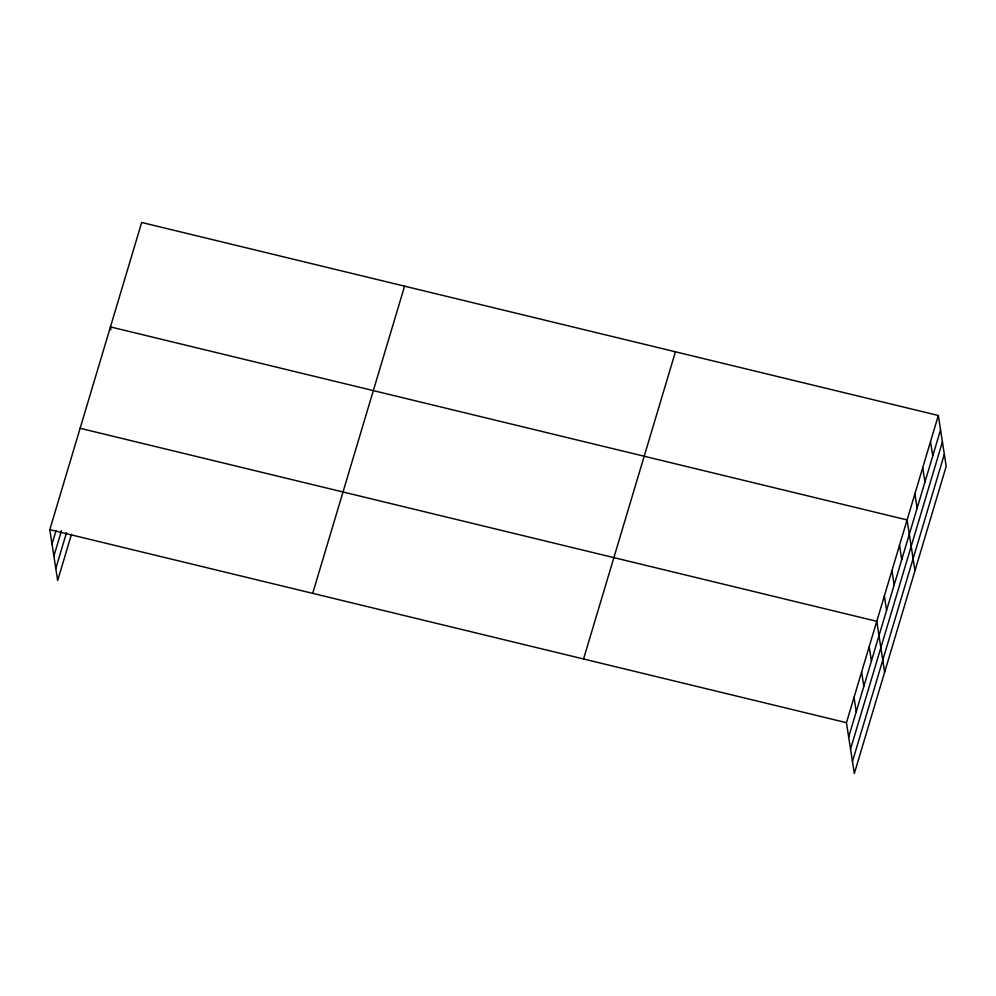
<?xml version="1.0" encoding="UTF-8"?>
<svg xmlns="http://www.w3.org/2000/svg" width="996" height="996" viewBox="0 0 996 996"><rect width="100%" height="100%" fill="white"/><g stroke="black" fill="none" stroke-linecap="round" stroke-linejoin="round"><path stroke-width="1.49" d="M71.488 534.292L57.668 580.506L49.8 529.66L141.681 222.469L938.332 415.494L946.2 466.34L854.319 773.531L846.451 722.685L938.332 415.494M52.029 544.015L56.037 530.607M53.884 556.054L61.466 530.719M55.801 568.467L66.508 532.686M312.694 593.355L404.575 286.163M583.556 658.991L675.437 351.8M848.667 737.052L940.548 429.849M850.534 749.092L942.415 441.9M852.452 761.492L944.333 454.3M80.116 428.292L876.766 621.317L884.635 672.163M49.8 529.66L846.451 722.685M930.513 441.602L932.742 455.969M922.707 467.722L924.935 482.076M914.901 493.829L917.117 508.184M914.963 570.783L907.095 519.937L110.444 326.912L110.892 329.788M899.513 545.285L901.729 559.64M891.93 570.633L894.147 584.988M884.348 595.969L886.565 610.336M869.184 646.665L871.413 661.02M861.602 672.001L863.831 686.356M854.02 697.349L856.249 711.704"/></g></svg>
